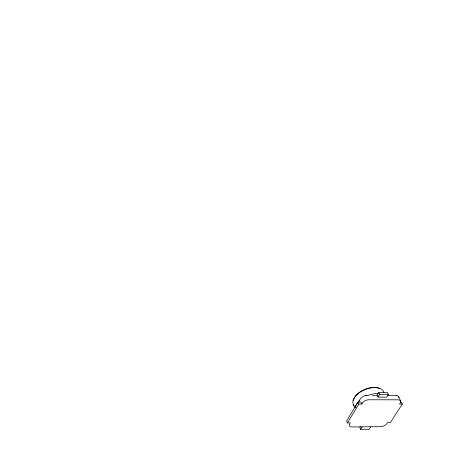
<?xml version="1.0" encoding="UTF-8"?>
<svg xmlns="http://www.w3.org/2000/svg" width="452" height="452" viewBox="0 0 452 452"><rect width="100%" height="100%" fill="white"/><g stroke="black" fill="none" stroke-linecap="round" stroke-linejoin="round"><path stroke-width="0.68" d="M347.39 422.931L358.882 404.048L361.832 404.043L361.012 402.048L358.069 402.048L346.605 420.942L347.39 422.931L350.306 422.908L349.673 423.936A4.983 2.672 -21.4 0 0 352.142 426.965L380.703 426.677A4.927 2.605 -22.1 0 0 386.878 423.603L387.533 422.592L390.347 422.569L402.348 404.026L401.483 402.065L400.348 402.065M355.278 407.467L356.006 406.263M358.549 402.071C359.888 398.579 362.916 395.285 366.9 395.342M361.832 404.043L362.481 402.981M378.816 392.494L376.957 395.489L377.996 397.144L386.697 397.167L388.375 394.5L387.522 392.528L378.816 392.494L379.657 394.466L377.996 397.144M360.47 426.411L359.837 427.428L360.634 429.4L369.188 429.304L370.787 426.778M360.634 429.4L362.216 426.863M402.348 404.026L399.5 404.026L400.178 402.975A5.023 2.701 -22.7 0 0 397.918 399.811L368.866 399.771A5.079 2.774 -22 0 0 362.481 402.981M379.657 394.466L388.375 394.5M387.827 395.41L395.879 395.432C398.901 395.138 399.675 398.862 400.483 400.947M358.069 402.048L358.882 404.048M353.453 404.749L354.662 407.738M355.261 407.614A16.543 9 -22.1 0 1 359.606 400.461M367.177 395.76A16.543 9 -22.1 0 1 378.691 393.585M372.425 395.777A15.396 8.368 -22.1 0 1 377.386 395.195M353.571 400.478A15.306 8.402 -22.1 0 1 363.679 389.85A15.306 8.402 -22.1 0 1 379.409 388.5M354.069 405.619A16.47 9.034 -22.1 0 1 364.171 389.997A16.47 9.034 -22.1 0 1 383.906 392.387M366.419 395.359L365.894 395.421L366.419 395.359M396.754 395.517L396.331 395.455L396.754 395.517M398.641 396.766L398.489 396.511L398.777 397.218L398.641 396.766"/></g></svg>
